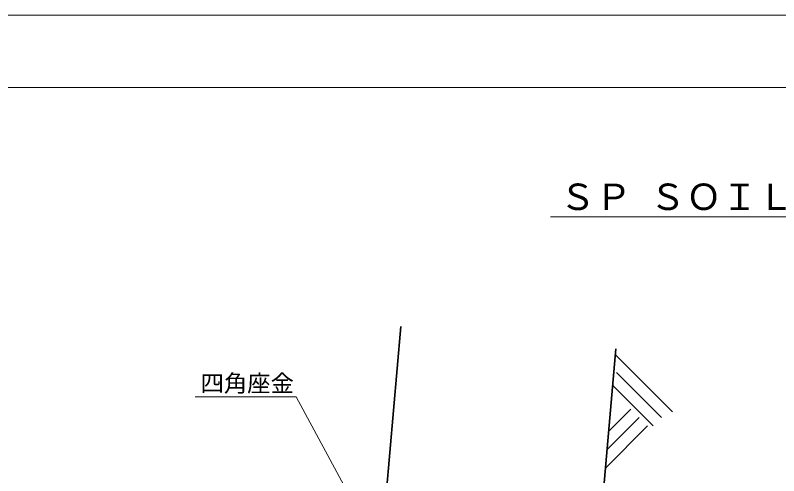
# Model space of a CAD drawing. Units: millimetres at full size, sheet at 1:2.5; details may follow other scales. Extents: x 3771 to 5451, y -1747 to -544.
# Drawn here: x 4086.1 to 4509.8, y -799.8 to -544.3 of the extents above; entities that cross this region are included whole.
import ezdxf
from ezdxf.enums import TextEntityAlignment as Align

# ---------------------------------------------------------------- set-up
doc = ezdxf.new("R2010")
doc.units = ezdxf.units.MM
doc.header["$LTSCALE"] = 2.5
for name, color, linetype, lineweight in [('1外形線', 7, 'Continuous', 35), ('2細い実線', 3, 'Continuous', 20), ('6寸法線', 4, 'Continuous', 18), ('7 枠・タイトル', 7, 'Continuous', 13), ('Defpoints_9', 7, 'Continuous', 13)]:
    doc.layers.add(name, color=color, linetype=linetype, lineweight=lineweight)
doc.styles.add('ＭＳ ゴシック', font='')
doc.styles.get('ＭＳ ゴシック').set_extended_font_data('MS Gothic')

msp = doc.modelspace()

# ---------------------------------------------------------------- linework, layer by layer
at = {"layer": '1外形線'}
for p, q in [((4299.998, -716.902), (4284.87, -889.817)), ((4406.004, -882.095), (4419.362, -729.413))]:
    msp.add_line(p, q, dxfattribs=at)
at = {"layer": '2細い実線'}
for p, q in [((4450.832, -764.273), (4419.089, -732.53)), ((4444.745, -767.467), (4419.743, -742.465)), ((4440.104, -772.107), (4417.596, -749.598)), ((4415.356, -775.201), (4427.73, -762.826)), ((4414.466, -785.371), (4432.37, -767.467)), ((4413.576, -795.542), (4437.011, -772.107))]:
    msp.add_line(p, q, dxfattribs=at)
at = {"layer": '6寸法線'}
for p, q in [((4241.916, -755.973), (4185.916, -755.973)), ((4282.588, -831.03), (4241.916, -755.973))]:
    msp.add_line(p, q, dxfattribs=at)
at = {"layer": '7 枠・タイトル'}
for p, q in [((3811.154, -584.275), (5411.154, -584.275)), ((4383.13, -656.043), (4839.178, -656.043))]:
    msp.add_line(p, q, dxfattribs=at)
at = {"layer": 'Defpoints_9'}
msp.add_line((3771.154, -544.275), (5451.154, -544.275), dxfattribs=at)

# ---------------------------------------------------------------- texts
at = {"layer": '6寸法線', "style": 'ＭＳ ゴシック'}
msp.add_text('四角座金', height=9.494, dxfattribs=at).set_placement((4240.706, -748.464), align=Align.MIDDLE_RIGHT)
at = {"layer": '7 枠・タイトル', "style": 'ＭＳ ゴシック'}
msp.add_text('ＳＰ ＳＯＩＬ ＮＡＩＬＳ 組み込み図（その４）', height=14.66, dxfattribs=at).set_placement((4388.201, -656.724), align=Align.BOTTOM_LEFT)

doc.saveas('drawing.dxf')
